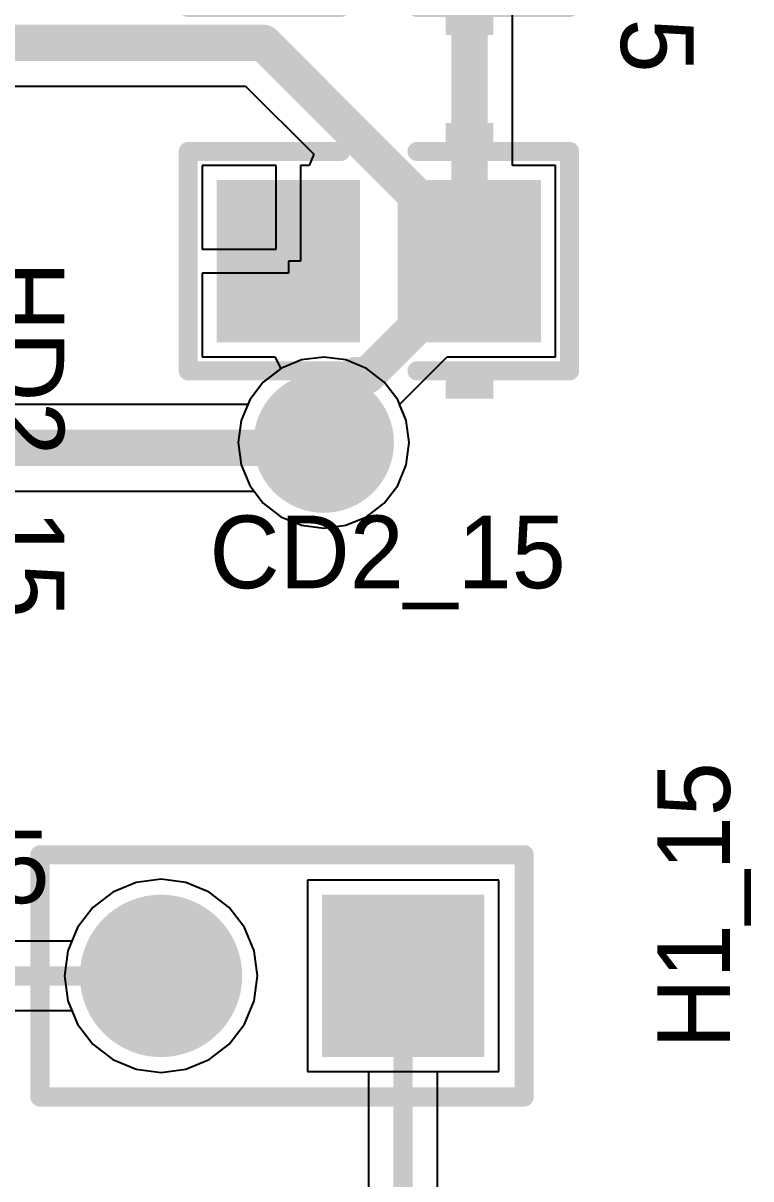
# Model space of a CAD drawing. Header units: millimetres. Extents: x 0.67 to 7.75, y 0.64 to 6.06.
# Drawn here: x 6.6658 to 6.9665, y 4.8711 to 5.3481 of the extents above; entities that cross this region are included whole.
import ezdxf

# ---------------------------------------------------------------- set-up
doc = ezdxf.new("R2010")
doc.units = ezdxf.units.MM
doc.header["$MEASUREMENT"] = 0
for name, color, linetype in [('BottomLayer', 5, 'Continuous'), ('BottomSolder', 6, 'Continuous'), ('MultiLayer', 9, 'Continuous'), ('PadHoleLayer', 156, 'Continuous'), ('TopLayer', 1, 'Continuous'), ('TopOverlay', 2, 'Continuous'), ('TopPaste', 8, 'Continuous'), ('TopSolder', 216, 'Continuous'), ('ViaHoleLayer', 16, 'Continuous')]:
    doc.layers.add(name, color=color, linetype=linetype)

# ---------------------------------------------------------------- blocks, each defined once
blk = doc.blocks.new('CC2012_0805_379')
at = {"layer": 'TopLayer'}
for points in [[(-0.06299, -0.02953), (-0.01181, -0.02953), (-0.06299, 0.02953), (-0.01181, 0.02953)], [(0.01181, -0.02953), (0.06299, -0.02953), (0.01181, 0.02953), (0.06299, 0.02953)]]:
    blk.add_solid(points, dxfattribs=at)
at = {"layer": 'TopOverlay', "const_width": 0.00787}
for points in [[(-0.07874, 0.04528), (-0.07874, -0.04528)], [(-0.01575, 0.04528), (-0.07874, 0.04528)], [(0.07874, 0.04528), (0.01575, 0.04528)], [(0.07874, 0.04528), (0.07874, -0.04528)], [(-0.01575, -0.04528), (-0.07874, -0.04528)], [(0.07874, -0.04528), (0.01575, -0.04528)]]:
    blk.add_lwpolyline(points, dxfattribs=at)
at = {"layer": 'TopOverlay', "const_width": 0.00394}
for points in [[(-0.08071, 0.04528, 1), (-0.07677, 0.04528, 1)], [(-0.08071, 0.04528, 1), (-0.07677, 0.04528, 1)], [(-0.01772, 0.04528, 1), (-0.01378, 0.04528, 1)], [(0.01378, 0.04528, 1), (0.01772, 0.04528, 1)], [(0.07677, 0.04528, 1), (0.08071, 0.04528, 1)], [(0.07677, 0.04528, 1), (0.08071, 0.04528, 1)], [(-0.08071, -0.04528, 1), (-0.07677, -0.04528, 1)], [(-0.08071, -0.04528, 1), (-0.07677, -0.04528, 1)], [(-0.01772, -0.04528, 1), (-0.01378, -0.04528, 1)], [(0.01378, -0.04528, 1), (0.01772, -0.04528, 1)], [(0.07677, -0.04528, 1), (0.08071, -0.04528, 1)], [(0.07677, -0.04528, 1), (0.08071, -0.04528, 1)]]:
    blk.add_lwpolyline(points, format="xyb", close=True, dxfattribs=at)
at = {"layer": 'TopOverlay'}
for points in [[(-0.04724, 0.04882), (-0.02756, 0.04882), (-0.04724, 0.05669), (-0.02756, 0.05669)], [(-0.04725, -0.05709), (-0.02756, -0.05709), (-0.04725, -0.04921), (-0.02756, -0.04921)]]:
    blk.add_solid(points, dxfattribs=at)
at = {"layer": 'TopPaste'}
for points in [[(-0.06299, -0.02953), (-0.01181, -0.02953), (-0.06299, 0.02953), (-0.01181, 0.02953)], [(0.01181, -0.02953), (0.06299, -0.02953), (0.01181, 0.02953), (0.06299, 0.02953)]]:
    blk.add_solid(points, dxfattribs=at)
at = {"layer": 'TopSolder'}
for points in [[(-0.06699, -0.03353), (-0.00781, -0.03353), (-0.06699, 0.03353), (-0.00781, 0.03353)], [(0.00781, -0.03353), (0.06699, -0.03353), (0.00781, 0.03353), (0.06699, 0.03353)]]:
    blk.add_solid(points, dxfattribs=at)
blk = doc.blocks.new('HDR1X2_393')
at = {"layer": 'BottomLayer', "const_width": 0.02953}
blk.add_lwpolyline([(0.08524, 0, 1), (0.11476, 0, 1)], format="xyb", close=True, dxfattribs=at)
at = {"layer": 'BottomLayer'}
blk.add_solid([(-0.02953, -0.02953), (0.02953, -0.02953), (-0.02953, 0.02953), (0.02953, 0.02953)], dxfattribs=at)
at = {"layer": 'BottomSolder', "const_width": 0.03353}
blk.add_lwpolyline([(0.08324, 0, 1), (0.11676, 0, 1)], format="xyb", close=True, dxfattribs=at)
at = {"layer": 'BottomSolder'}
blk.add_solid([(-0.03353, -0.03353), (0.03353, -0.03353), (-0.03353, 0.03353), (0.03353, 0.03353)], dxfattribs=at)
at = {"layer": 'MultiLayer', "const_width": 0.02953}
blk.add_lwpolyline([(0.08524, 0, 1), (0.11476, 0, 1)], format="xyb", close=True, dxfattribs=at)
at = {"layer": 'MultiLayer'}
blk.add_solid([(-0.02953, -0.02953), (0.02953, -0.02953), (-0.02953, 0.02953), (0.02953, 0.02953)], dxfattribs=at)
at = {"layer": 'PadHoleLayer', "const_width": 0.01772}
for points in [[(-0.00886, 0, 1), (0.00886, 0, 1)], [(0.09114, 0, 1), (0.10886, 0, 1)]]:
    blk.add_lwpolyline(points, format="xyb", close=True, dxfattribs=at)
at = {"layer": 'TopLayer', "const_width": 0.02953}
blk.add_lwpolyline([(0.08524, 0, 1), (0.11476, 0, 1)], format="xyb", close=True, dxfattribs=at)
at = {"layer": 'TopLayer'}
blk.add_solid([(-0.02953, -0.02953), (0.02953, -0.02953), (-0.02953, 0.02953), (0.02953, 0.02953)], dxfattribs=at)
at = {"layer": 'TopOverlay', "const_width": 0.00787}
for points in [[(-0.05, 0.05), (-0.05, -0.05)], [(0.15, 0.05), (-0.05, 0.05)], [(0.15, 0.05), (0.15, -0.05)], [(0.15, -0.05), (-0.05, -0.05)]]:
    blk.add_lwpolyline(points, dxfattribs=at)
at = {"layer": 'TopOverlay', "const_width": 0.00394}
for points in [[(-0.05197, 0.05, 1), (-0.04803, 0.05, 1)], [(-0.05197, 0.05, 1), (-0.04803, 0.05, 1)], [(0.14803, 0.05, 1), (0.15197, 0.05, 1)], [(0.14803, 0.05, 1), (0.15197, 0.05, 1)], [(-0.05197, -0.05, 1), (-0.04803, -0.05, 1)], [(-0.05197, -0.05, 1), (-0.04803, -0.05, 1)], [(0.14803, -0.05, 1), (0.15197, -0.05, 1)], [(0.14803, -0.05, 1), (0.15197, -0.05, 1)]]:
    blk.add_lwpolyline(points, format="xyb", close=True, dxfattribs=at)
at = {"layer": 'TopSolder', "const_width": 0.03353}
blk.add_lwpolyline([(0.08324, 0, 1), (0.11676, 0, 1)], format="xyb", close=True, dxfattribs=at)
at = {"layer": 'TopSolder'}
blk.add_solid([(-0.03353, -0.03353), (0.03353, -0.03353), (-0.03353, 0.03353), (0.03353, 0.03353)], dxfattribs=at)
blk = doc.blocks.new('CC2012_0805_397')
at = {"layer": 'TopLayer'}
for points in [[(-0.06299, -0.02953), (-0.01181, -0.02953), (-0.06299, 0.02953), (-0.01181, 0.02953)], [(0.01181, -0.02953), (0.06299, -0.02953), (0.01181, 0.02953), (0.06299, 0.02953)]]:
    blk.add_solid(points, dxfattribs=at)
at = {"layer": 'TopOverlay', "const_width": 0.00787}
for points in [[(-0.07874, 0.04528), (-0.07874, -0.04528)], [(-0.01575, 0.04528), (-0.07874, 0.04528)], [(0.07874, 0.04528), (0.01575, 0.04528)], [(0.07874, 0.04528), (0.07874, -0.04528)], [(-0.01575, -0.04528), (-0.07874, -0.04528)], [(0.07874, -0.04528), (0.01575, -0.04528)]]:
    blk.add_lwpolyline(points, dxfattribs=at)
at = {"layer": 'TopOverlay', "const_width": 0.00394}
for points in [[(-0.08071, 0.04528, 1), (-0.07677, 0.04528, 1)], [(-0.08071, 0.04528, 1), (-0.07677, 0.04528, 1)], [(-0.01772, 0.04528, 1), (-0.01378, 0.04528, 1)], [(0.01378, 0.04528, 1), (0.01772, 0.04528, 1)], [(0.07677, 0.04528, 1), (0.08071, 0.04528, 1)], [(0.07677, 0.04528, 1), (0.08071, 0.04528, 1)], [(-0.08071, -0.04528, 1), (-0.07677, -0.04528, 1)], [(-0.08071, -0.04528, 1), (-0.07677, -0.04528, 1)], [(-0.01772, -0.04528, 1), (-0.01378, -0.04528, 1)], [(0.01378, -0.04528, 1), (0.01772, -0.04528, 1)], [(0.07677, -0.04528, 1), (0.08071, -0.04528, 1)], [(0.07677, -0.04528, 1), (0.08071, -0.04528, 1)]]:
    blk.add_lwpolyline(points, format="xyb", close=True, dxfattribs=at)
at = {"layer": 'TopOverlay'}
for points in [[(-0.04726, 0.04882), (-0.02757, 0.04882), (-0.04726, 0.05669), (-0.02757, 0.05669)], [(-0.04725, -0.05707), (-0.02756, -0.05707), (-0.04725, -0.0492), (-0.02756, -0.0492)]]:
    blk.add_solid(points, dxfattribs=at)
at = {"layer": 'TopPaste'}
for points in [[(-0.06299, -0.02953), (-0.01181, -0.02953), (-0.06299, 0.02953), (-0.01181, 0.02953)], [(0.01181, -0.02953), (0.06299, -0.02953), (0.01181, 0.02953), (0.06299, 0.02953)]]:
    blk.add_solid(points, dxfattribs=at)
at = {"layer": 'TopSolder'}
for points in [[(-0.06699, -0.03353), (-0.00781, -0.03353), (-0.06699, 0.03353), (-0.00781, 0.03353)], [(0.00781, -0.03353), (0.06699, -0.03353), (0.00781, 0.03353), (0.06699, 0.03353)]]:
    blk.add_solid(points, dxfattribs=at)

msp = doc.modelspace()

# ---------------------------------------------------------------- linework, layer by layer
at = {"layer": 'BottomLayer'}
for p, q in [((6.79, 5.2103), (6.78086, 5.2091)), ((6.79914, 5.2091), (6.79, 5.2103)), ((6.77235, 5.20557), (6.76504, 5.19996)), ((6.78086, 5.2091), (6.77235, 5.20557)), ((6.80765, 5.20557), (6.79914, 5.2091)), ((6.81496, 5.19996), (6.80765, 5.20557)), ((6.76504, 5.19996), (6.75943, 5.19265)), ((6.82057, 5.19265), (6.81496, 5.19996)), ((6.75862, 5.1907), (6.62778, 5.1907)), ((6.75943, 5.19265), (6.75862, 5.1907)), ((6.8241, 5.18414), (6.82057, 5.19265)), ((6.8253, 5.175), (6.8241, 5.18414)), ((6.8241, 5.16586), (6.8253, 5.175)), ((6.82057, 5.15735), (6.8241, 5.16586)), ((6.81496, 5.15004), (6.82057, 5.15735)), ((6.62126, 5.15502), (6.76122, 5.15502)), ((6.76122, 5.15502), (6.76504, 5.15004)), ((6.76504, 5.15004), (6.77235, 5.14443)), ((6.80765, 5.14443), (6.81496, 5.15004)), ((6.77235, 5.14443), (6.78086, 5.1409)), ((6.79914, 5.1409), (6.80765, 5.14443)), ((6.78086, 5.1409), (6.79, 5.1397)), ((6.79, 5.1397), (6.79914, 5.1409)), ((6.7228, 4.99475), (6.71248, 4.9934)), ((6.73311, 4.9934), (6.7228, 4.99475)), ((6.71248, 4.9934), (6.70286, 4.98941)), ((6.74273, 4.98941), (6.73311, 4.9934)), ((6.86232, 4.99441), (6.78327, 4.99441)), ((6.78327, 4.99441), (6.78327, 4.91536)), ((6.86232, 4.91536), (6.86232, 4.99441)), ((6.70286, 4.98941), (6.6946, 4.98308)), ((6.75099, 4.98308), (6.74273, 4.98941)), ((6.6946, 4.98308), (6.68827, 4.97482)), ((6.75732, 4.97482), (6.75099, 4.98308)), ((6.68827, 4.97482), (6.68429, 4.9652)), ((6.76131, 4.9652), (6.75732, 4.97482)), ((6.68429, 4.9652), (6.68293, 4.95489)), ((6.76266, 4.95489), (6.76131, 4.9652)), ((6.68293, 4.95489), (6.68429, 4.94457)), ((6.76131, 4.94457), (6.76266, 4.95489)), ((6.68429, 4.94457), (6.68827, 4.93495)), ((6.75732, 4.93495), (6.76131, 4.94457)), ((6.68827, 4.93495), (6.6946, 4.92669)), ((6.75099, 4.92669), (6.75732, 4.93495)), ((6.6946, 4.92669), (6.70286, 4.92036)), ((6.74273, 4.92036), (6.75099, 4.92669)), ((6.70286, 4.92036), (6.71248, 4.91638)), ((6.73311, 4.91638), (6.74273, 4.92036)), ((6.71248, 4.91638), (6.7228, 4.91502)), ((6.7228, 4.91502), (6.73311, 4.91638)), ((6.78327, 4.91536), (6.86232, 4.91536))]:
    msp.add_line(p, q, dxfattribs=at)
for points, const_width in [([(6.7775, 5.175, 1), (6.8025, 5.175, 1)], 0.025), ([(6.78625, 5.175, 1), (6.79375, 5.175, 1)], 0.0075), ([(6.78411, 5.17286, 1), (6.79161, 5.17286, 1)], 0.0075), ([(6.78411, 5.17286, 1), (6.79161, 5.17286, 1)], 0.0075)]:
    msp.add_lwpolyline(points, format="xyb", close=True, dxfattribs=dict(at, const_width=const_width))
at = {"layer": 'BottomLayer', "const_width": 0.015}
for points in [[(6.78786, 5.17286), (6.79, 5.175)], [(4.80714, 5.17286), (6.78786, 5.17286)]]:
    msp.add_lwpolyline(points, dxfattribs=at)
at = {"layer": 'BottomSolder', "const_width": 0.029}
msp.add_lwpolyline([(6.7755, 5.175, 1), (6.8045, 5.175, 1)], format="xyb", close=True, dxfattribs=at)
at = {"layer": 'MultiLayer', "const_width": 0.025}
msp.add_lwpolyline([(6.7775, 5.175, 1), (6.8025, 5.175, 1)], format="xyb", close=True, dxfattribs=at)
at = {"layer": 'TopLayer'}
for p, q in [((6.86804, 5.28941), (6.86804, 5.36036)), ((6.63691, 5.32216), (6.75776, 5.32216)), ((6.75776, 5.32216), (6.78588, 5.29403)), ((6.78588, 5.29403), (6.78397, 5.28941)), ((6.77039, 5.28941), (6.7398, 5.28941)), ((6.7398, 5.28941), (6.7398, 5.25489)), ((6.77039, 5.25489), (6.77039, 5.28941)), ((6.78397, 5.28941), (6.78039, 5.28941)), ((6.78039, 5.28941), (6.78039, 5.24989)), ((6.88579, 5.28941), (6.86804, 5.28941)), ((6.88579, 5.21036), (6.88579, 5.28941)), ((6.7398, 5.25489), (6.77039, 5.25489)), ((6.78039, 5.24989), (6.77539, 5.24989)), ((6.77539, 5.24989), (6.77539, 5.24489)), ((6.77539, 5.24489), (6.7398, 5.24489)), ((6.7398, 5.24489), (6.7398, 5.21036)), ((6.7398, 5.21036), (6.76978, 5.21036)), ((6.76978, 5.21036), (6.7721, 5.20588)), ((6.82136, 5.19075), (6.84097, 5.21036)), ((6.84097, 5.21036), (6.88579, 5.21036)), ((6.77207, 5.20536), (6.76504, 5.19996)), ((6.7721, 5.20588), (6.77207, 5.20536)), ((6.76504, 5.19996), (6.75943, 5.19265)), ((6.75943, 5.19265), (6.7559, 5.18414)), ((6.8241, 5.18414), (6.82136, 5.19075)), ((6.7559, 5.18414), (6.7547, 5.175)), ((6.8253, 5.175), (6.8241, 5.18414)), ((6.7547, 5.175), (6.7559, 5.16586)), ((6.8241, 5.16586), (6.8253, 5.175)), ((6.7559, 5.16586), (6.75943, 5.15735)), ((6.82057, 5.15735), (6.8241, 5.16586)), ((6.75943, 5.15735), (6.76504, 5.15004)), ((6.81496, 5.15004), (6.82057, 5.15735)), ((6.76504, 5.15004), (6.77235, 5.14443)), ((6.80765, 5.14443), (6.81496, 5.15004)), ((6.77235, 5.14443), (6.78086, 5.1409)), ((6.79914, 5.1409), (6.80765, 5.14443)), ((6.78086, 5.1409), (6.79, 5.1397)), ((6.79, 5.1397), (6.79914, 5.1409)), ((6.7228, 4.99475), (6.71248, 4.9934)), ((6.73311, 4.9934), (6.7228, 4.99475)), ((6.71248, 4.9934), (6.70286, 4.98941)), ((6.74273, 4.98941), (6.73311, 4.9934)), ((6.86232, 4.99441), (6.78327, 4.99441)), ((6.78327, 4.99441), (6.78327, 4.91536)), ((6.86232, 4.91536), (6.86232, 4.99441)), ((6.70286, 4.98941), (6.6946, 4.98308)), ((6.75099, 4.98308), (6.74273, 4.98941)), ((6.6946, 4.98308), (6.68827, 4.97482)), ((6.75732, 4.97482), (6.75099, 4.98308)), ((6.68827, 4.97482), (6.68592, 4.96916)), ((6.76131, 4.9652), (6.75732, 4.97482)), ((6.68592, 4.96916), (6.60402, 4.96916)), ((6.76266, 4.95489), (6.76131, 4.9652)), ((6.76131, 4.94457), (6.76266, 4.95489)), ((6.75732, 4.93495), (6.76131, 4.94457)), ((6.60797, 4.94061), (6.68592, 4.94061)), ((6.68592, 4.94061), (6.68827, 4.93495)), ((6.68827, 4.93495), (6.6946, 4.92669)), ((6.75099, 4.92669), (6.75732, 4.93495)), ((6.6946, 4.92669), (6.70286, 4.92036)), ((6.74273, 4.92036), (6.75099, 4.92669)), ((6.70286, 4.92036), (6.71248, 4.91638)), ((6.73311, 4.91638), (6.74273, 4.92036)), ((6.71248, 4.91638), (6.7228, 4.91502)), ((6.7228, 4.91502), (6.73311, 4.91638)), ((6.78327, 4.91536), (6.80852, 4.91536)), ((6.80852, 4.91536), (6.80852, 4.6234)), ((6.83707, 4.61748), (6.83707, 4.91536)), ((6.83707, 4.91536), (6.86232, 4.91536))]:
    msp.add_line(p, q, dxfattribs=at)
for points, const_width in [([(6.8502, 5.25), (6.8502, 5.39989)], 0.015), ([(6.63691, 5.34), (6.76515, 5.34)], 0.015), ([(6.76515, 5.34), (6.84841, 5.25673)], 0.015), ([(6.84841, 5.24304), (6.84841, 5.2481)], 0.015), ([(6.80823, 5.20286), (6.84841, 5.24304)], 0.015), ([(6.79, 5.18958), (6.80328, 5.20286)], 0.015), ([(6.80328, 5.20286), (6.80823, 5.20286)], 0.015), ([(6.79, 5.175), (6.79, 5.18958)], 0.015), ([(6.58429, 4.95489), (6.7228, 4.95489)], 0.008), ([(6.8228, 4.61748), (6.8228, 4.95489)], 0.008)]:
    msp.add_lwpolyline(points, dxfattribs=dict(at, const_width=const_width))
for points, const_width in [([(6.7614, 5.34, 1), (6.7689, 5.34, 1)], 0.0075), ([(6.7614, 5.34, 1), (6.7689, 5.34, 1)], 0.0075), ([(6.84466, 5.25673, 1), (6.85216, 5.25673, 1)], 0.0075), ([(6.84645, 5.25, 1), (6.85395, 5.25, 1)], 0.0075), ([(6.84466, 5.2481, 1), (6.85216, 5.2481, 1)], 0.0075), ([(6.84466, 5.24304, 1), (6.85216, 5.24304, 1)], 0.0075), ([(6.84466, 5.24304, 1), (6.85216, 5.24304, 1)], 0.0075), ([(6.79953, 5.20286, 1), (6.80703, 5.20286, 1)], 0.0075), ([(6.79953, 5.20286, 1), (6.80703, 5.20286, 1)], 0.0075), ([(6.80448, 5.20286, 1), (6.81198, 5.20286, 1)], 0.0075), ([(6.80448, 5.20286, 1), (6.81198, 5.20286, 1)], 0.0075), ([(6.7775, 5.175, 1), (6.8025, 5.175, 1)], 0.025), ([(6.78625, 5.18958, 1), (6.79375, 5.18958, 1)], 0.0075), ([(6.78625, 5.18958, 1), (6.79375, 5.18958, 1)], 0.0075), ([(6.78625, 5.175, 1), (6.79375, 5.175, 1)], 0.0075), ([(6.7208, 4.95489, 1), (6.7248, 4.95489, 1)], 0.004), ([(6.8208, 4.95489, 1), (6.8248, 4.95489, 1)], 0.004)]:
    msp.add_lwpolyline(points, format="xyb", close=True, dxfattribs=dict(at, const_width=const_width))
at = {"layer": 'TopSolder', "const_width": 0.029}
msp.add_lwpolyline([(6.7755, 5.175, 1), (6.8045, 5.175, 1)], format="xyb", close=True, dxfattribs=at)
at = {"layer": 'ViaHoleLayer', "const_width": 0.014}
msp.add_lwpolyline([(6.783, 5.175, 1), (6.797, 5.175, 1)], format="xyb", close=True, dxfattribs=at)

# ---------------------------------------------------------------- block references
at = {"rotation": 180}
for name, p in [('CC2012_0805_379', (6.8128, 5.39989)), ('CC2012_0805_397', (6.8128, 5.24989)), ('HDR1X2_393', (6.8228, 4.95489))]:
    msp.add_blockref(name, p, dxfattribs=at)

# ---------------------------------------------------------------- texts
at = {"layer": 'TopOverlay'}
for s, rotation, p in [('RD2_15', 270, (6.9128, 5.47489)), ('HD2_15', 270, (6.6528, 5.24989)), ('H1_15', 90, (6.9578, 4.92489))]:
    msp.add_text(s, height=0.03, rotation=rotation, dxfattribs=at).set_placement(p)
for s, p in [('CD2_15', (6.7428, 5.11489)), ('NPN3_15', (6.5028, 4.98489))]:
    msp.add_text(s, height=0.03, dxfattribs=at).set_placement(p)

doc.saveas('drawing.dxf')
